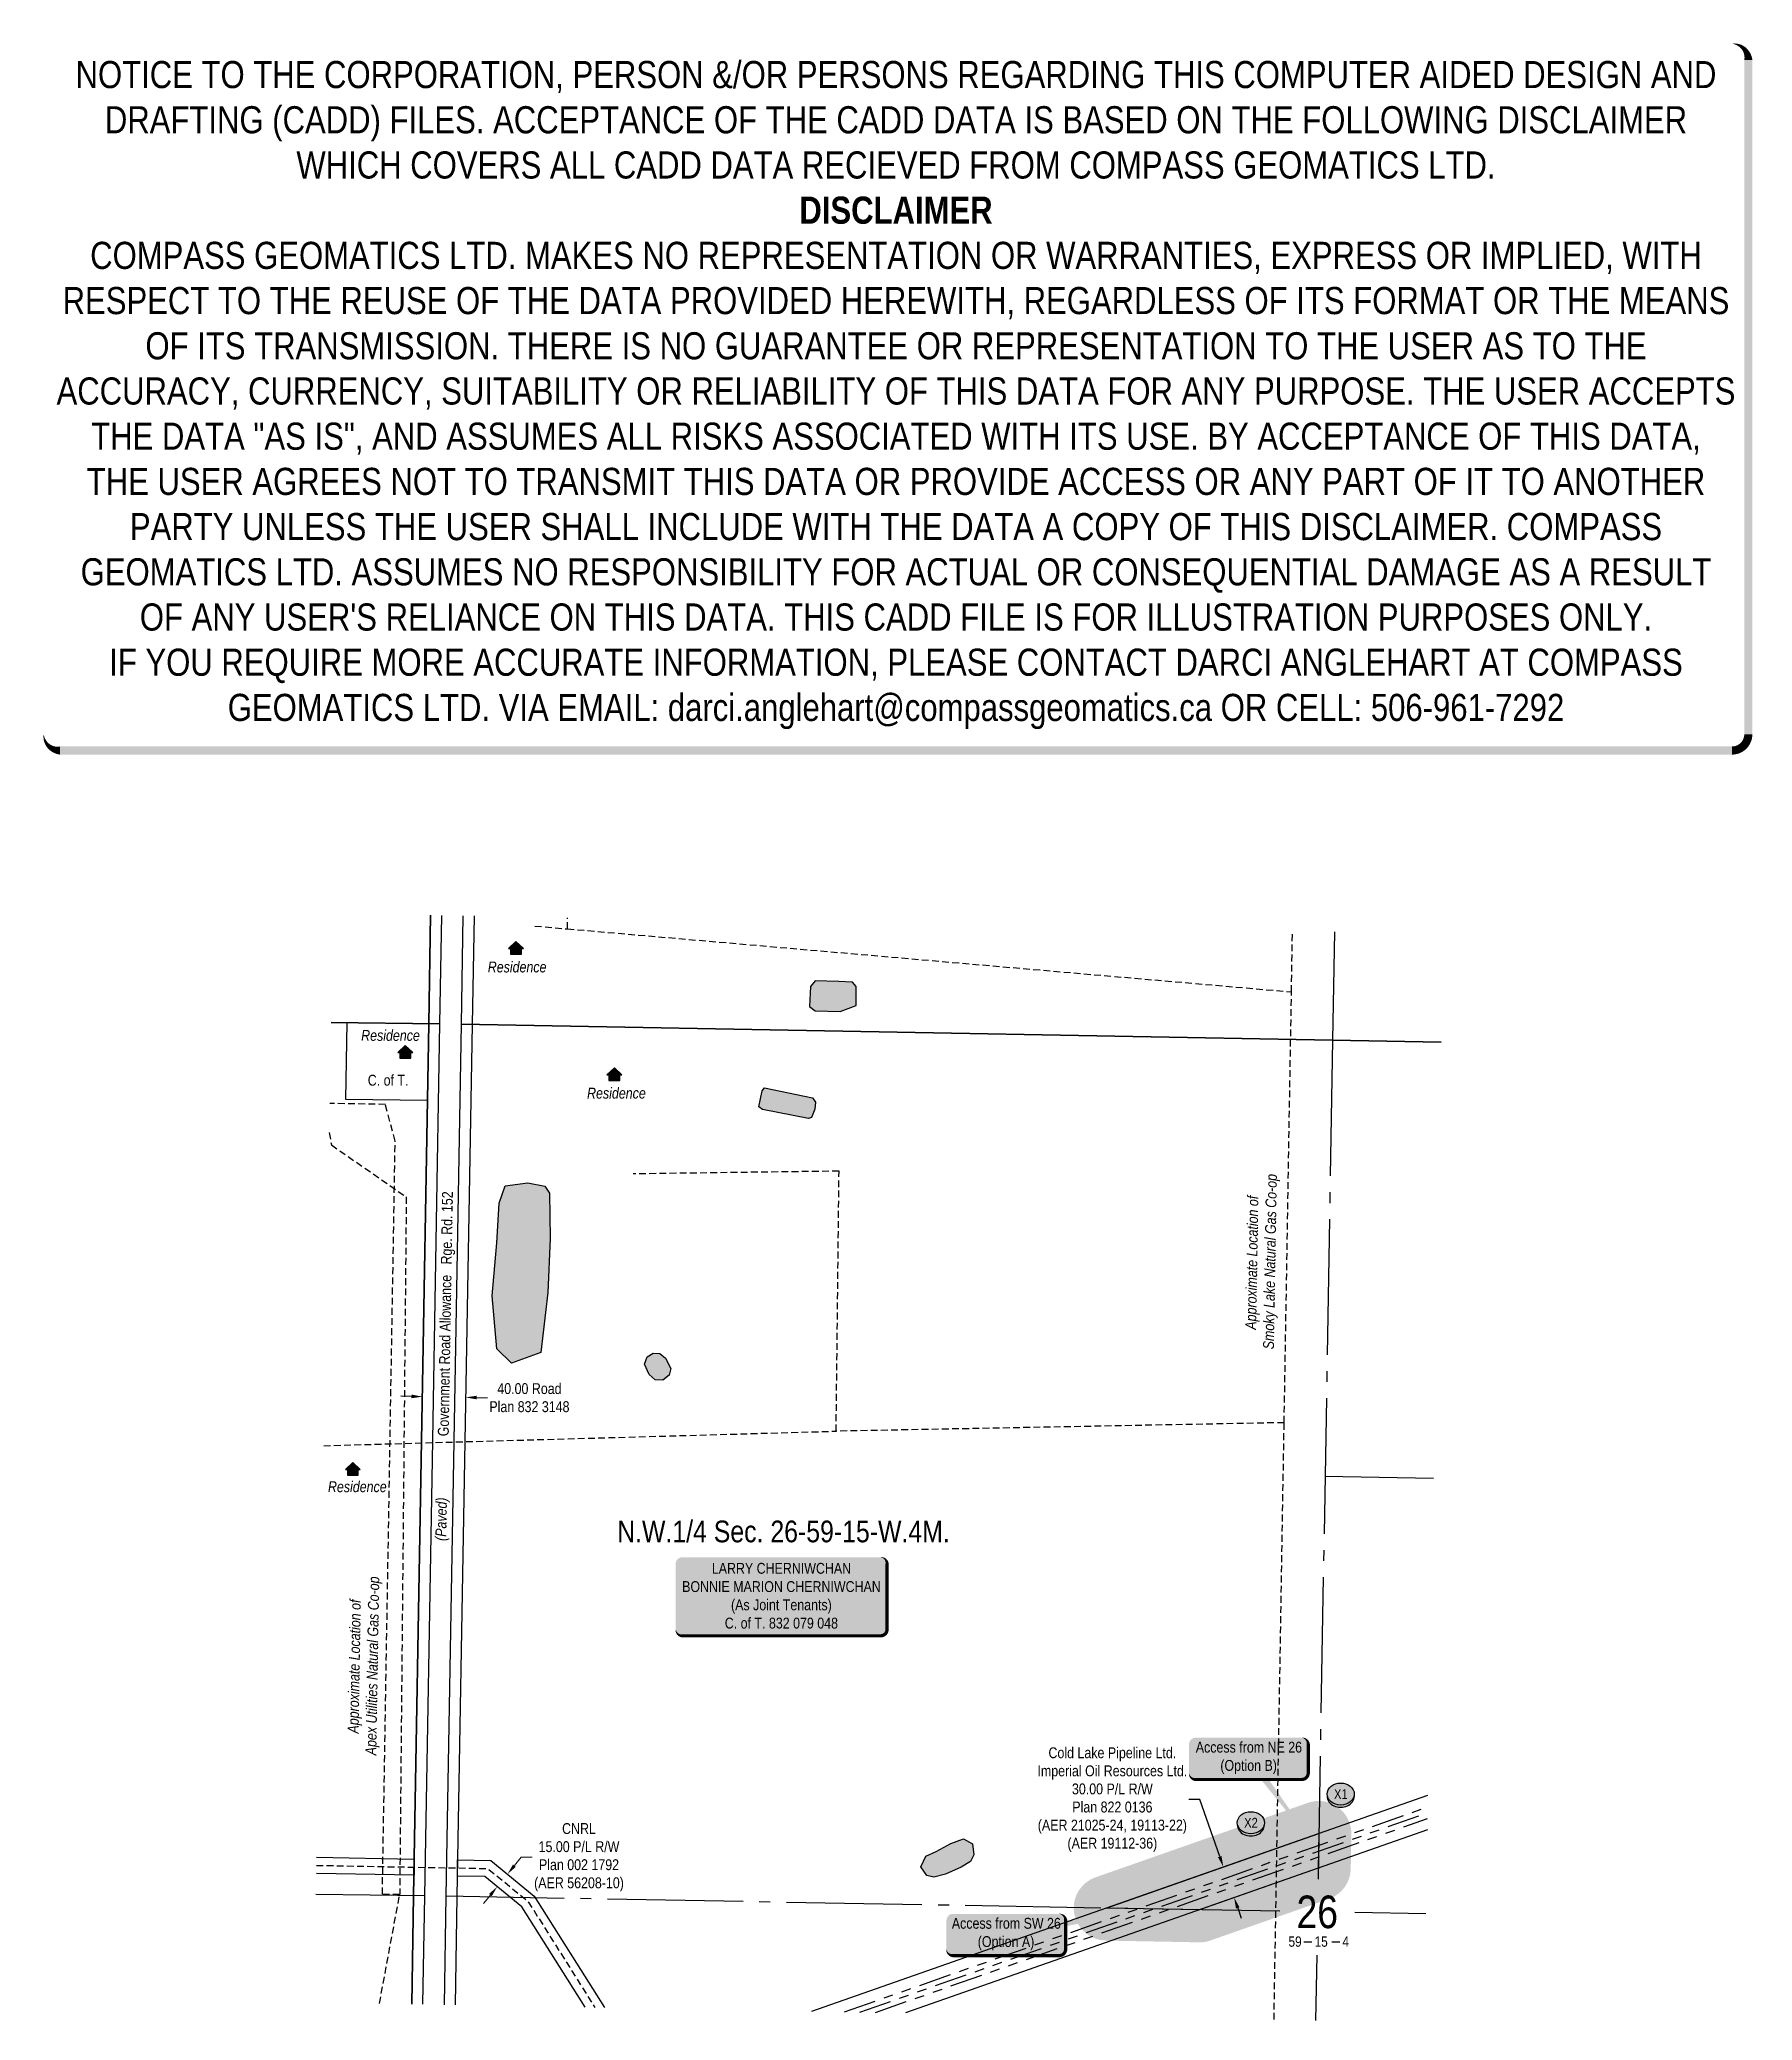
# Model space of a CAD drawing. Extents: x 424416 to 425995, y 5998459 to 6000285.
import ezdxf
from ezdxf.enums import TextEntityAlignment as Align

# ---------------------------------------------------------------- set-up
doc = ezdxf.new("R2010")
doc.units = 0
doc.header["$LTSCALE"] = 5
doc.header["$PDSIZE"] = 0.5
for name, pattern in [('foc-DRILLPATH', [14.75, 6, -1.75, 1.75, -1.75, 1.75, -1.75]), ('foc-QUARTERLINE', [33, 25, -3, 2, -3]), ('UG_PIPE', [1.875, 1.25, -0.625])]:
    doc.linetypes.add(name, pattern=pattern)
doc.layers.get('Defpoints').update_dxf_attribs({"color": 9})
for name, color, linetype in [('10', 1, 'Continuous'), ('12', 7, 'Continuous'), ('9', 3, 'Continuous'), ('AS-OWNER', 7, 'Continuous'), ('AS-PIPE-UG', 44, 'UG_PIPE'), ('AS-PIPE-UG-T', 44, 'Continuous'), ('AS-RESIDENCE', 14, 'Continuous'), ('AS-TELUS', 224, 'foc-TEL'), ('C-SYMBOL', 7, 'Continuous'), ('F-RW', 190, 'Continuous'), ('L-QSEC', 8, 'foc-QUARTERLINE'), ('L-ROAD-T', 7, 'Continuous'), ('L-SEC', 7, 'Continuous'), ('L-SECLBL', 7, 'Continuous'), ('L-TITLEDB', 4, 'Continuous'), ('L-TITLEDB-T', 4, 'Continuous'), ('P-BUFFER-H 30mNW', 51, 'Continuous'), ('P-IOP2', 10, 'Continuous'), ('P-PDRILLPATH', 12, 'foc-DRILLPATH'), ('P-PROPOSED-T2', 10, 'Continuous'), ('T-WATER', 160, 'Continuous'), ('T-WATER-H', 133, 'Continuous')]:
    doc.layers.add(name, color=color, linetype=linetype)
doc.layers.add('DISCLAIMER', color=7, linetype='Continuous', plot=False)
doc.layers.add('F-WS-T', color=190, linetype='Continuous', lineweight=9)
doc.layers.add('T-TEXT', color=48, linetype='Continuous', lineweight=18)
doc.layers.add('P-REPAIR-TEAL-H (NW)', color=7, linetype='Continuous', true_color=0xb8f9d7)
doc.styles.add('175L', font='ARIALN.TTF', dxfattribs={"height": 20})
doc.styles.add('80', font='ARIALN.TTF', dxfattribs={"height": 10})
doc.styles.add('80CG', font='ARIALN.TTF', dxfattribs={"height": 10})
doc.styles.add('80L', font='ARIALN.TTF', dxfattribs={"height": 10})
doc.styles.add('80LS', font='ARIALNI.TTF', dxfattribs={"height": 10})
doc.styles.add('Crossing', font='ARIALN.TTF', dxfattribs={"height": 10})
doc.styles.add('foc-LtypeFont', font='ARIALN.TTF', dxfattribs={"height": 7.35})
doc.styles.add('SIMPLEX', font='ARIALN.TTF')
doc.linetypes.add('foc-TEL', pattern='A,2,-1,["T",foc-LtypeFont,S=0.2,R=0,X=-0.425,Y=-0.75],-1.24,8', length=12.24)
doc.linetypes.add('foc-TEL-NOLINE', pattern='A,0,-2,["T",foc-LtypeFont,S=0.2,R=0,X=-0.425,Y=-0.75],-10.24', length=12.24)
doc.dimstyles.new('Compass 5 000', dxfattribs={"dimscale": 5, "dimtxt": 9, "dimasz": 2, "dimexe": 0.2, "dimexo": 0.0625, "dimgap": 0.5, "dimtad": 0, "dimtih": 1, "dimtoh": 1, "dimzin": 0, "dimdsep": 46, "dimtxsty": '80CG', "dimcen": 0.1, "dimse1": 1, "dimse2": 1, "dimclrd": 256, "dimclrt": 256, "dimaunit": 1, "dimadec": 4, "dimazin": 0, "dimtfac": 0.06, "dimtofl": 0, "dimtmove": 0, "dimatfit": 1, "dimfxl": 0.2, "dimtolj": 1, "dimtzin": 0, "dimlwd": -1, "dimarcsym": 0})

# ---------------------------------------------------------------- blocks, each defined once
blk = doc.blocks.new('L-SECLBL')
at = {"layer": '9', "color": 7}
for p, q in [((-5.1, -27.8), (-12.3, -27.8)), ((20.7, -27.8), (13.5, -27.8))]:
    blk.add_line(p, q, dxfattribs=at)
at = {"layer": '10', "color": 2, "style": 'SIMPLEX'}
blk.add_attdef('SEC', text='', height=30, dxfattribs=at).set_placement((0, 0), align=Align.MIDDLE)
at = {"layer": '10', "color": 5, "style": '80L'}
blk.add_attdef('TWP', text='', height=9.5, dxfattribs=at).set_placement((-14.4, -27.4), align=Align.MIDDLE_RIGHT)
blk.add_attdef('RGE', text='', height=9.5, dxfattribs=at).set_placement((3.6, -27.4), align=Align.MIDDLE_CENTER)
blk.add_attdef('MER', text='', height=9.5, dxfattribs=at).set_placement((23.2, -27.4), align=Align.MIDDLE_LEFT)
blk = doc.blocks.new('*D461')
at = {"layer": 'Defpoints', "color": 0, "transparency": 16777216}
for p in [(424770.9, 5999176.7), (424810.9, 5999176), (424808.4, 5999033.7)]:
    blk.add_point(p, dxfattribs=at)
at = {"layer": 'L-TITLEDB-T', "transparency": 16777216}
for p, q in [((424758.4, 5999034.6), (424748.5, 5999034.8)), ((424818.4, 5999033.6), (424828.4, 5999033.4))]:
    blk.add_line(p, q, dxfattribs=at)
for points in [[(424758.5, 5999036.3), (424758.4, 5999032.9), (424768.4, 5999034.4)], [(424818.5, 5999035.2), (424818.4, 5999031.9), (424808.4, 5999033.7)]]:
    blk.add_solid(points, dxfattribs=at)
at = {"layer": 'L-TITLEDB-T', "transparency": 16777216, "insert": (424867.2, 5999033.4), "char_height": 10, "attachment_point": 5, "style": '80CG'}
blk.add_mtext('\\A1;40.00 Road\\PPlan 832 3148', dxfattribs=at)
blk = doc.blocks.new('*D462')
at = {"layer": 'Defpoints', "color": 0, "transparency": 16777216}
for p in [(424838.6, 5998581.7), (424847, 5998594.2), (424848.1, 5998593.3)]:
    blk.add_point(p, dxfattribs=at)
at = {"layer": 'F-WS-T', "transparency": 16777216}
for p, q in [((424853.3, 5998602), (424859.7, 5998609.7)), ((424859.7, 5998609.7), (424869.7, 5998609.7)), ((424831.2, 5998574.9), (424824.8, 5998567.1))]:
    blk.add_line(p, q, dxfattribs=at)
for points in [[(424852, 5998603), (424854.6, 5998600.9), (424847, 5998594.2)], [(424829.9, 5998575.9), (424832.4, 5998573.8), (424837.5, 5998582.6)]]:
    blk.add_solid(points, dxfattribs=at)
at = {"layer": 'F-WS-T', "transparency": 16777216, "insert": (424912.9, 5998609.7), "char_height": 10, "attachment_point": 5, "style": '80CG'}
blk.add_mtext('\\A1;CNRL\\P15.00 P/L R/W\\PPlan 002 1792\\P(AER 56208-10)', dxfattribs=at)
blk = doc.blocks.new('*D463')
at = {"layer": 'Defpoints', "color": 0, "transparency": 16777216}
for p in [(425507, 5998600.9), (425525.2, 5998607.3), (425535.2, 5998578.9)]:
    blk.add_point(p, dxfattribs=at)
at = {"layer": 'P-PROPOSED-T2', "transparency": 16777216}
for p, q in [((425485.3, 5998662.9), (425475.3, 5998662.9)), ((425503.7, 5998610.3), (425485.3, 5998662.9)), ((425520.3, 5998563), (425523.6, 5998553.6))]:
    blk.add_line(p, q, dxfattribs=at)
for points in [[(425505.3, 5998610.9), (425502.1, 5998609.8), (425507, 5998600.9)], [(425521.9, 5998563.6), (425518.7, 5998562.5), (425517, 5998572.5)]]:
    blk.add_solid(points, dxfattribs=at)
at = {"layer": 'P-PROPOSED-T2', "transparency": 16777216, "insert": (425404.7, 5998662.9), "char_height": 10, "attachment_point": 5, "style": '80CG'}
blk.add_mtext('\\A1;Cold Lake Pipeline Ltd.\\PImperial Oil Resources Ltd.\\P30.00 P/L R/W\\PPlan 822 0136\\P(AER 21025-24, 19113-22)\\P(AER 19112-36)', dxfattribs=at)
blk = doc.blocks.new('*U472')
h = blk.add_hatch(color=59)
edge = h.paths.add_edge_path()
edge.add_line((-91.5, -37), (91.5, -37))
edge.add_arc((91.5, -31), 6, 270, 360)
edge.add_line((97.5, -31), (97.5, 29.5))
edge.add_arc((91.5, 29.5), 6, 0, 90)
edge.add_line((91.5, 35.5), (-91.5, 35.5))
edge.add_arc((-91.5, 29.5), 6, 90, 180)
edge.add_line((-97.5, 29.5), (-97.5, -31))
edge.add_arc((-91.5, -31), 6, 180, 270)
at = {"color": 1, "flags": 128}
blk.add_lwpolyline([(-91.5, -37, 3, 3, 0), (91.5, -37, 3, 3, 0.414214), (97.5, -31, 3, 3, 0), (97.5, 29.5, 3, 0, 0.414214), (91.5, 35.5, 0, 0, 0), (-91.5, 35.5, 0, 0, 0.414214), (-97.5, 29.5, 0, 0, 0), (-97.5, -31, 0, 3, 0.414214)], format="xyseb", close=True, dxfattribs=at)
blk.add_lwpolyline([(-24.9, -5.4, 0, 7.5, 0), (0, 0, 0, 0, 0)], format="xyseb", dxfattribs=at)
at = {"color": 1, "style": '80'}
blk.add_attdef('ENTER_TEXT_001', (-36, -5), '', height=10, dxfattribs=at)
blk = doc.blocks.new('res_occ')
for points in [[(0.1, 0.89), (-1.26, -0.37), (1.46, -0.37)], [(-0.9, -1.43), (1.1, -1.43), (1.1, -0.37), (-0.9, -0.37)]]:
    blk.add_hatch(color=14).paths.add_polyline_path(points)
at = {"color": 14}
for points in [[(0.1, 0.89), (-1.26, -0.37), (1.46, -0.37)], [(-0.9, -1.43), (1.1, -1.43), (1.1, -0.37), (-0.9, -0.37)]]:
    blk.add_lwpolyline(points, close=True, dxfattribs=at)
blk = doc.blocks.new('xing2')
h = blk.add_hatch(color=50)
h.dxf.hatch_style = 1
edge = h.paths.add_edge_path()
edge.add_ellipse((0, 0), major_axis=(-12.5, 0), ratio=0.816297, start_angle=0, end_angle=360)
h = blk.add_hatch(color=250)
h.dxf.hatch_style = 1
edge = h.paths.add_edge_path()
edge.add_ellipse((0, -2), major_axis=(-12.5, 0), ratio=0.816297, start_angle=0, end_angle=180)
edge.add_line((12.5, -2), (12.5, 0))
edge.add_ellipse((0, 0), major_axis=(-12.5, 0), ratio=0.816297, start_angle=0, end_angle=180, ccw=False)
edge.add_line((-12.5, 0), (-12.5, -2))
at = {"color": 250}
blk.add_ellipse((0, 0), major_axis=(-12.5, 0), ratio=0.816297, dxfattribs=at)
blk.add_ellipse((0, -2), major_axis=(-12.5, 0), ratio=0.816297, start_param=0, end_param=3.141593, dxfattribs=at)
at = {"color": 250, "style": 'Crossing'}
blk.add_attdef('CROSSING', text='', height=9, dxfattribs=at).set_placement((0.1, 0), align=Align.MIDDLE_CENTER)
at = {"color": 250, "style": 'Crossing', "flags": 1}
for tag, p in [('OWNER', (0.1, -12.5)), ('DESCRIPTION', (0.1, -25.8)), ('LOCATION', (0.1, -39.3)), ('DWG_REF', (0.1, -52.8))]:
    blk.add_attdef(tag, text='', height=9, dxfattribs=at).set_placement(p, align=Align.MIDDLE_CENTER)
blk = doc.blocks.new('Disclaimer_Legal')
at = {"layer": 'DISCLAIMER', "color": 254, "flags": 128}
blk.add_lwpolyline([(-3612.9, -1104.6, 37.5, 37.5, 0), (4096.1, -1104.6, 37.5, 37.5, 0.414214), (4171.1, -1029.6, 37.5, 37.5, 0), (4171.1, 2078.7, 37.5, 0, 0.414214), (4096.1, 2153.7, 0, 0, 0), (-3612.9, 2153.7, 0, 0, 0.414214), (-3687.9, 2078.7, 0, 0, 0), (-3687.9, -1029.6, 0, 37.5, 0.414214)], format="xyseb", close=True, dxfattribs=at)
at = {"layer": 'DISCLAIMER', "color": 254, "insert": (241.6, 533.9), "char_height": 125, "width": 7717.568, "attachment_point": 5, "style": '80'}
blk.add_mtext('NOTICE TO THE CORPORATION, PERSON &/OR PERSONS REGARDING THIS COMPUTER AIDED DESIGN AND DRAFTING (CADD) FILES. ACCEPTANCE OF THE CADD DATA IS BASED ON THE FOLLOWING DISCLAIMER WHICH COVERS ALL CADD DATA RECIEVED FROM COMPASS GEOMATICS LTD.\\P{\\fArial Narrow|b1|i0|c0|p34;DISCLAIMER}\\PCOMPASS GEOMATICS LTD. MAKES NO REPRESENTATION OR WARRANTIES, EXPRESS OR IMPLIED, WITH RESPECT TO THE REUSE OF THE DATA PROVIDED HEREWITH, REGARDLESS OF ITS FORMAT OR THE MEANS OF ITS TRANSMISSION. THERE IS NO GUARANTEE OR REPRESENTATION TO THE USER AS TO THE ACCURACY, CURRENCY, SUITABILITY OR RELIABILITY OF THIS DATA FOR ANY PURPOSE. THE USER ACCEPTS THE DATA "AS IS", AND ASSUMES ALL RISKS ASSOCIATED WITH ITS USE. BY ACCEPTANCE OF THIS DATA, THE USER AGREES NOT TO TRANSMIT THIS DATA OR PROVIDE ACCESS OR ANY PART OF IT TO ANOTHER PARTY UNLESS THE USER SHALL INCLUDE WITH THE DATA A COPY OF THIS DISCLAIMER. COMPASS GEOMATICS LTD. ASSUMES NO RESPONSIBILITY FOR ACTUAL OR CONSEQUENTIAL DAMAGE AS A RESULT OF ANY USER\'S RELIANCE ON THIS DATA. THIS CADD FILE IS FOR ILLUSTRATION PURPOSES ONLY.\\PIF YOU REQUIRE MORE ACCURATE INFORMATION, PLEASE CONTACT DARCI ANGLEHART AT COMPASS GEOMATICS LTD. VIA EMAIL: darci.anglehart@compassgeomatics.ca OR CELL: 506-961-7292', dxfattribs=at)
blk = doc.blocks.new('*U545')
h = blk.add_hatch(color=255)
edge = h.paths.add_edge_path()
edge.add_line((-49, -20), (49, -20))
edge.add_arc((49, -14), 6, 270, 360)
edge.add_line((55, -14), (55, 12.5))
edge.add_arc((49, 12.5), 6, 0, 90)
edge.add_line((49, 18.5), (-49, 18.5))
edge.add_arc((-49, 12.5), 6, 90, 180)
edge.add_line((-55, 12.5), (-55, -14))
edge.add_arc((-49, -14), 6, 180, 270)
at = {"color": 1, "flags": 128}
blk.add_lwpolyline([(-49, -20, 3, 3, 0), (49, -20, 3, 3, 0.414214), (55, -14, 3, 3, 0), (55, 12.5, 3, 0, 0.414214), (49, 18.5, 0, 0, 0), (-49, 18.5, 0, 0, 0.414214), (-55, 12.5, 0, 0, 0), (-55, -14, 0, 3, 0.414214)], format="xyseb", close=True, dxfattribs=at)
for points in [[(-25.5, -11, 0, 7.5, 0), (0, 0, 0, 0, 0)], [(64.5, -85.8, 0, 7.5, 0), (0, 0, 0, 0, 0)]]:
    blk.add_lwpolyline(points, format="xyseb", dxfattribs=at)
at = {"color": 1, "style": '80'}
blk.add_attdef('ENTER_TEXT_001', (-26.8, -4.9), '', height=10, dxfattribs=at)
blk = doc.blocks.new('*U546')
h = blk.add_hatch(color=255)
edge = h.paths.add_edge_path()
edge.add_line((-49, -20), (49, -20))
edge.add_arc((49, -14), 6, 270, 360)
edge.add_line((55, -14), (55, 12.5))
edge.add_arc((49, 12.5), 6, 0, 90)
edge.add_line((49, 18.5), (-49, 18.5))
edge.add_arc((-49, 12.5), 6, 90, 180)
edge.add_line((-55, 12.5), (-55, -14))
edge.add_arc((-49, -14), 6, 180, 270)
at = {"color": 1, "flags": 128}
blk.add_lwpolyline([(-49, -20, 3, 3, 0), (49, -20, 3, 3, 0.414214), (55, -14, 3, 3, 0), (55, 12.5, 3, 0, 0.414214), (49, 18.5, 0, 0, 0), (-49, 18.5, 0, 0, 0.414214), (-55, 12.5, 0, 0, 0), (-55, -14, 0, 3, 0.414214)], format="xyseb", close=True, dxfattribs=at)
for points in [[(135.4, 23, 0, 7.5, 0), (0, 0, 0, 0, 0)], [(-25.5, -11, 0, 7.5, 0), (0, 0, 0, 0, 0)]]:
    blk.add_lwpolyline(points, format="xyseb", dxfattribs=at)
at = {"color": 1, "style": '80'}
blk.add_attdef('ENTER_TEXT_001', (-26.8, -4.9), '', height=10, dxfattribs=at)

msp = doc.modelspace()

# ---------------------------------------------------------------- hatches: boundary and pattern name
at = {"layer": 'P-BUFFER-H 30mNW', "transparency": 33554559}
h = msp.add_hatch(color=256, dxfattribs=at)
h.dxf.hatch_style = 1
h.paths.add_polyline_path([(425604.438, 5998571.348, 0.31376338), (425624.506, 5998599.137), (425625.061, 5998631.118, 0.52234871), (425585.137, 5998659.948), (425389.171, 5998591.221, 0.83611568), (425398.536, 5998532.917), (425484.559, 5998531.302, 0.08925238), (425495.05, 5998532.987)])
h.paths.add_polyline_path([(425399.099, 5998562.912), (425595.065, 5998631.639), (425594.51, 5998599.658), (425485.122, 5998561.296)], flags=16)
at = {"layer": 'P-REPAIR-TEAL-H (NW)'}
h = msp.add_hatch(color=256, dxfattribs=at)
h.dxf.hatch_style = 1
h.paths.add_polyline_path([(425595.065, 5998631.639), (425594.51, 5998599.658), (425485.122, 5998561.296), (425399.099, 5998562.912)])
at = {"layer": 'T-WATER-H'}
h = msp.add_hatch(color=256, dxfattribs=at)
h.dxf.hatch_style = 1
h.paths.add_polyline_path([(425152.63, 5999417.175), (425130.586, 5999417.748), (425126.259, 5999412.459), (425125.587, 5999393.991), (425130.586, 5999389.995), (425153.66, 5999389.322), (425168.376, 5999395.145), (425168.376, 5999412.598), (425164.941, 5999416.603)])
h = msp.add_hatch(color=256, dxfattribs=at)
h.dxf.hatch_style = 1
h.paths.add_polyline_path([(425084.038, 5999319.012), (425128.129, 5999309.908), (425131.045, 5999305.902), (425130.498, 5999299.53), (425127.401, 5999291.7), (425124.486, 5999290.79), (425082.034, 5999299.166), (425078.572, 5999301.715), (425081.67, 5999316.281)])
h = msp.add_hatch(color=256, dxfattribs=at)
h.dxf.hatch_style = 1
h.paths.add_polyline_path([(424885.71, 5999221.938), (424886.45, 5999180.291), (424884.165, 5999130.5), (424877.766, 5999075.226), (424850.797, 5999065.176), (424837.084, 5999078.424), (424832.97, 5999127.302), (424837.084, 5999176.18), (424839.369, 5999212.725), (424844.714, 5999228.77), (424865.599, 5999231.492), (424881.529, 5999228.297)])
h = msp.add_hatch(color=256, dxfattribs=at)
h.dxf.hatch_style = 1
h.paths.add_polyline_path([(424975.637, 5999071.027), (424981.213, 5999074.433), (424987.498, 5999074.318), (424992.754, 5999069.979), (424997.439, 5999060.272), (424996.196, 5999054.23), (424990.126, 5999049.652), (424983.041, 5999049.88), (424977.557, 5999054.905), (424973.443, 5999064.269)])
h = msp.add_hatch(color=256, dxfattribs=at)
h.dxf.hatch_style = 1
h.paths.add_polyline_path([(425242.346, 5998614.98), (425255.743, 5998622.398), (425267.51, 5998626.74), (425275.657, 5998622.036), (425277.105, 5998612.085), (425274.028, 5998605.753), (425265.157, 5998600.687), (425250.855, 5998594.174), (425239.993, 5998591.279), (425233.476, 5998592.908), (425228.045, 5998600.868), (425232.751, 5998610.819)])

# ---------------------------------------------------------------- linework, layer by layer
at = {"layer": 'AS-PIPE-UG'}
for p, q in [((424872.246, 5999468.267), (424902.174, 5999465.663)), ((424902.174, 5999465.664), (425569.846, 5999407.57)), ((425563.099, 5999010.391), (425569.846, 5999407.57)), ((425563.099, 5999010.391), (425149.996, 5999002.53)), ((424728.929, 5998474.917), (424747.566, 5998575.398))]:
    msp.add_line(p, q, dxfattribs=at)
for points in [[(424902.174, 5999465.664), (424902.261, 5999475.917)], [(425569.846, 5999407.57), (425570.797, 5999463.582)], [(424747.566, 5998575.398), (424731.569, 5998575.612), (424743.389, 5999270.013), (424734.357, 5999303.82), (424683.078, 5999304.646)], [(424682.612, 5999277.877), (424684.598, 5999266.506), (424753.628, 5999218.474), (424747.566, 5998575.398)], [(425149.996, 5999002.53), (425152.684, 5999242.286), (424962.7, 5999239.732)], [(424677.586, 5998989.183), (425149.996, 5999002.53)], [(425553.753, 5998460.042), (425563.099, 5999010.391)]]:
    msp.add_lwpolyline(points, dxfattribs=at)
at = {"layer": 'AS-PIPE-UG', "flags": 128}
msp.add_lwpolyline([(424670.849, 5998602.289), (424828.899, 5998599.342), (424865.985, 5998568.967), (424927.488, 5998471.337)], dxfattribs=at)
at = {"layer": 'AS-TELUS', "linetype": 'foc-TEL-NOLINE', "flags": 128}
msp.add_lwpolyline([(424758.7, 5998474.381), (424760.44, 5998574.321), (424774.436, 5999378.197), (424776.124, 5999478.244)], dxfattribs=at)
at = {"layer": 'F-RW', "flags": 128}
for points in [[(425127.69, 5998467.726), (425695.695, 5998666.93)], [(425695.139, 5998634.948), (425213.874, 5998466.172)], [(424670.98, 5998609.788), (424761.028, 5998608.11), (424760.766, 5998593.115), (424670.719, 5998594.794)], [(424918.527, 5998471.498), (424860.294, 5998563.94), (424826.161, 5998591.895), (424800.735, 5998592.369), (424800.997, 5998607.363), (424831.639, 5998606.792), (424871.681, 5998573.996), (424936.454, 5998471.175)]]:
    msp.add_lwpolyline(points, dxfattribs=at)
at = {"layer": 'L-QSEC'}
for p, q in [((425609.587, 5999462.867), (425607.784, 5999362.884)), ((425607.784, 5999362.884), (425594.332, 5998589.4)), ((424770.373, 5998574.186), (424670.384, 5998575.534)), ((425559.073, 5998559.963), (424790.478, 5998573.824)), ((425693.793, 5998557.533), (425628.363, 5998558.713)), ((425593.114, 5998519.411), (425592.07, 5998459.351))]:
    msp.add_line(p, q, dxfattribs=at)
at = {"layer": 'L-SEC'}
for p, q in [((424786.013, 5999478.062), (424784.373, 5999378.074)), ((424804.477, 5999377.703), (424806.118, 5999477.691)), ((424784.373, 5999378.074), (424684.378, 5999379.308)), ((424684.378, 5999379.308), (424784.373, 5999378.074)), ((424784.373, 5999378.074), (424777.371, 5998976.131)), ((424797.478, 5998975.764), (424804.477, 5999377.703)), ((425206.132, 5999370.295), (424804.477, 5999377.703)), ((424804.477, 5999377.703), (425206.132, 5999370.295)), ((425607.784, 5999362.884), (425206.132, 5999370.295)), ((425206.132, 5999370.295), (425607.784, 5999362.884)), ((425707.767, 5999361.04), (425607.784, 5999362.884)), ((425607.784, 5999362.884), (425707.767, 5999361.04)), ((424777.371, 5998976.131), (424770.373, 5998574.186)), ((424790.478, 5998573.824), (424797.478, 5998975.764)), ((424770.373, 5998574.186), (424768.632, 5998474.201)), ((424788.737, 5998473.839), (424790.478, 5998573.824))]:
    msp.add_line(p, q, dxfattribs=at)
at = {"layer": 'L-TITLEDB', "flags": 128}
for points in [[(424776.124, 5999478.244), (424774.436, 5999378.197), (424760.44, 5998574.321), (424758.7, 5998474.381)], [(424816.101, 5999477.507), (424814.42, 5999377.522), (424800.409, 5998573.649), (424798.669, 5998473.66)], [(424698.925, 5999379.129), (424697.7, 5999308.767), (424773.21, 5999307.835)], [(425600.695, 5998961.147), (425700.78, 5998959.317)]]:
    msp.add_lwpolyline(points, dxfattribs=at)
at = {"layer": 'P-IOP2', "flags": 128}
msp.add_lwpolyline([(425595.065, 5998631.639), (425594.51, 5998599.658), (425485.122, 5998561.296), (425399.099, 5998562.912)], close=True, dxfattribs=at)
at = {"layer": 'P-PDRILLPATH', "flags": 128}
for points in [[(425157.594, 5998467.187), (425695.506, 5998656.068)], [(425171.949, 5998466.928), (425695.414, 5998650.736)], [(425186.303, 5998466.669), (425695.321, 5998645.404)]]:
    msp.add_lwpolyline(points, dxfattribs=at)
at = {"layer": 'T-WATER', "flags": 128}
for points in [[(425152.63, 5999417.175), (425130.586, 5999417.748), (425126.259, 5999412.459), (425125.587, 5999393.991), (425130.586, 5999389.995), (425153.66, 5999389.322), (425168.376, 5999395.145), (425168.376, 5999412.598), (425164.941, 5999416.603)], [(425084.038, 5999319.012), (425128.129, 5999309.908), (425131.045, 5999305.902), (425130.498, 5999299.53), (425127.401, 5999291.7), (425124.486, 5999290.79), (425082.034, 5999299.166), (425078.572, 5999301.715), (425081.67, 5999316.281)], [(424885.71, 5999221.938), (424886.45, 5999180.291), (424884.165, 5999130.5), (424877.766, 5999075.226), (424850.797, 5999065.176), (424837.084, 5999078.424), (424832.97, 5999127.302), (424837.084, 5999176.18), (424839.369, 5999212.725), (424844.714, 5999228.77), (424865.599, 5999231.492), (424881.529, 5999228.297)], [(424975.637, 5999071.027), (424981.213, 5999074.433), (424987.498, 5999074.318), (424992.754, 5999069.979), (424997.439, 5999060.272), (424996.196, 5999054.23), (424990.126, 5999049.652), (424983.041, 5999049.88), (424977.557, 5999054.905), (424973.443, 5999064.269)], [(425242.346, 5998614.98), (425255.743, 5998622.398), (425267.51, 5998626.74), (425275.657, 5998622.036), (425277.105, 5998612.085), (425274.028, 5998605.753), (425265.157, 5998600.687), (425250.855, 5998594.174), (425239.993, 5998591.279), (425233.476, 5998592.908), (425228.045, 5998600.868), (425232.751, 5998610.819)]]:
    msp.add_lwpolyline(points, close=True, dxfattribs=at)

# ---------------------------------------------------------------- block references
ref = msp.add_blockref('*U545', (425530.339, 5998701.443), dxfattribs=dict(xscale=0.999506, yscale=0.999506, zscale=0.999506))
ref.add_attrib('ENTER_TEXT_001', 'Access from NE 26', (425481.612, 5998706.247), dxfattribs={"color": 1, "height": 9.99506, "style": '80'})
ref.add_attrib('ENTER_TEXT_002', '(Option B)', (425504.251, 5998689.412), dxfattribs={"color": 1, "height": 9.9951, "style": '80'})
ref = msp.add_blockref('*U546', (425306.668, 5998539.061), dxfattribs=dict(xscale=0.999506, yscale=0.999506, zscale=0.999506))
ref.add_attrib('ENTER_TEXT_001', 'Access from SW 26', (425256.669, 5998543.862), dxfattribs={"color": 1, "height": 9.99506, "style": '80'})
ref.add_attrib('ENTER_TEXT_002', '(Option A)', (425280.579, 5998527.026), dxfattribs={"color": 1, "height": 9.9951, "style": '80'})
at = {"layer": '12', "color": 5}
for p, values in [((425615.26, 5998667.995), {'CROSSING': 'X1'}), ((425532.409, 5998641.568), {'CROSSING': 'X2'})]:
    msp.add_blockref('xing2', p, dxfattribs=at).add_auto_attribs(values)
at = {"layer": 'AS-OWNER', "color": 6}
ref = msp.add_blockref('*U472', (425099.535, 5998850.877), dxfattribs=dict(at, xscale=0.999506, yscale=0.999506, zscale=0.999506))
ref.add_attrib('ENTER_TEXT_001', 'LARRY CHERNIWCHAN', (425035.375, 5998871.127), dxfattribs={"layer": '0', "color": 1, "height": 9.99506, "style": '80'})
ref.add_attrib('ENTER_TEXT_002', 'BONNIE MARION CHERNIWCHAN', (425008.008, 5998854.291), dxfattribs={"layer": '0', "color": 1, "height": 9.99506, "style": '80'})
ref.add_attrib('ENTER_TEXT_003', '(As Joint Tenants)', (425053.078, 5998837.462), dxfattribs={"layer": '0', "color": 1, "height": 9.99506, "style": '80'})
ref.add_attrib('ENTER_TEXT_004', 'C. of T. 832 079 048', (425047.317, 5998820.626), dxfattribs={"layer": '0', "color": 1, "height": 9.99506, "style": '80'})
at = {"layer": 'AS-RESIDENCE', "xscale": 5, "yscale": 5, "zscale": 5}
for p in [(424854.299, 5999449.545), (424752.239, 5999353.516), (424945.021, 5999333.073), (424703.849, 5998969.211)]:
    msp.add_blockref('res_occ', p, dxfattribs=at)
at = {"layer": 'Defpoints', "color": 6, "xscale": 0.2, "yscale": 0.2, "zscale": 0.2}
msp.add_blockref('Disclaimer_Legal', (425156.874, 5999850.975), dxfattribs=at)
at = {"layer": 'L-SECLBL'}
msp.add_blockref('L-SECLBL', (425593.629, 5998559.407), dxfattribs=at).add_auto_attribs({'SEC': '26', 'TWP': '59', 'RGE': '15', 'MER': '4'})

# ---------------------------------------------------------------- texts
at = {"layer": 'AS-PIPE-UG-T', "char_height": 9.99637, "attachment_point": 1, "style": '175L'}
for s, width, insert, rotation in [('\\pi20.547;{\\fArial Narrow|b0|i1|c0|p34;Approximate Location of \\P\\pi2.7363;Smoky Lake Natural Gas Co-op}', 166.0896, (425526.931, 5999075.691), 89.027109), ('\\pi19.852;{\\fArial Narrow|b0|i1|c0|p34;Approximate Location of \\P\\pi0.049982;Apex Utilities Natural Gas Co-op}', 164.69913, (424699.288, 5998704.111), 89.024814)]:
    msp.add_mtext_dynamic_manual_height_columns(s, width=width, gutter_width=99.964, heights=[0], dxfattribs=dict(at, insert=insert, rotation=rotation))
at = {"layer": 'AS-RESIDENCE', "char_height": 10, "attachment_point": 1, "style": '80L'}
for insert in [(424828.477, 5999435.52), (424711.718, 5999372.423), (424920.032, 5999319.221), (424681.116, 5998956.347)]:
    msp.add_mtext_dynamic_manual_height_columns('\\pi0.32626;{\\fArial Narrow|b0|i1|c0|p34;Residence}', width=53.94038, gutter_width=50, heights=[0], dxfattribs=dict(at, insert=insert))
at = {"layer": 'C-SYMBOL', "color": 3, "style": '175L'}
msp.add_text('N.W.1/4 Sec. 26-59-15-W.4M.', height=19.99012, dxfattribs=at).set_placement((425101.446, 5998894.122), align=Align.BOTTOM_CENTER)
at = {"layer": 'L-ROAD-T', "style": '80L'}
msp.add_text('Government Road Allowance   Rge. Rd. 152', height=9.99014, rotation=89.002673, dxfattribs=at).set_placement((424789.693, 5999110.764), align=Align.MIDDLE_CENTER)
at = {"layer": 'L-TITLEDB-T', "insert": (424717.821, 5999331.129), "char_height": 9.99506, "attachment_point": 1, "style": '80L'}
msp.add_mtext_dynamic_manual_height_columns('\\pi0.32269;C. of T.', width=36.66442, gutter_width=50, heights=[0], dxfattribs=at)
at = {"layer": 'T-TEXT', "style": '80LS'}
msp.add_text('(Paved)', height=9.9901, rotation=89.002791, dxfattribs=at).set_placement((424785.767, 5998921.407), align=Align.MIDDLE_CENTER)

# ---------------------------------------------------------------- dimensions: what is measured, and where the dimension line sits
at = {"layer": 'F-WS-T'}
dim = msp.add_linear_dim(base=(424846.992, 5998594.217), p1=(424838.637, 5998581.677), p2=(424848.138, 5998593.278), angle=50.681152, text='CNRL\\P15.00 P/L R/W\\PPlan 002 1792\\P(AER 56208-10)', dimstyle='Compass 5 000', dxfattribs=at)
dim.commit()
dim.dimension.update_dxf_attribs({"geometry": '*D462', "text_midpoint": (424912.857, 5998609.69), "dimtype": 161})
at = {"layer": 'L-TITLEDB-T'}
dim = msp.add_linear_dim(base=(424808.428, 5999033.737), p1=(424770.927, 5999176.737), p2=(424810.908, 5999176.041), angle=359.001472, text='40.00 Road\\PPlan 832 3148', dimstyle='Compass 5 000', dxfattribs=at)
dim.commit()
dim.dimension.update_dxf_attribs({"geometry": '*D461', "text_midpoint": (424867.173, 5999033.388), "dimtype": 161})
at = {"layer": 'P-PROPOSED-T2'}
dim = msp.add_linear_dim(base=(425507.023, 5998600.905), p1=(425535.203, 5998578.86), p2=(425525.228, 5998607.292), angle=109.332285, text='Cold Lake Pipeline Ltd.\\PImperial Oil Resources Ltd.\\P30.00 P/L R/W\\PPlan 822 0136\\P(AER 21025-24, 19113-22)\\P(AER 19112-36)', dimstyle='Compass 5 000', dxfattribs=at)
dim.commit()
dim.dimension.update_dxf_attribs({"geometry": '*D463', "text_midpoint": (425404.681, 5998662.926), "dimtype": 161})

doc.saveas('drawing.dxf')
